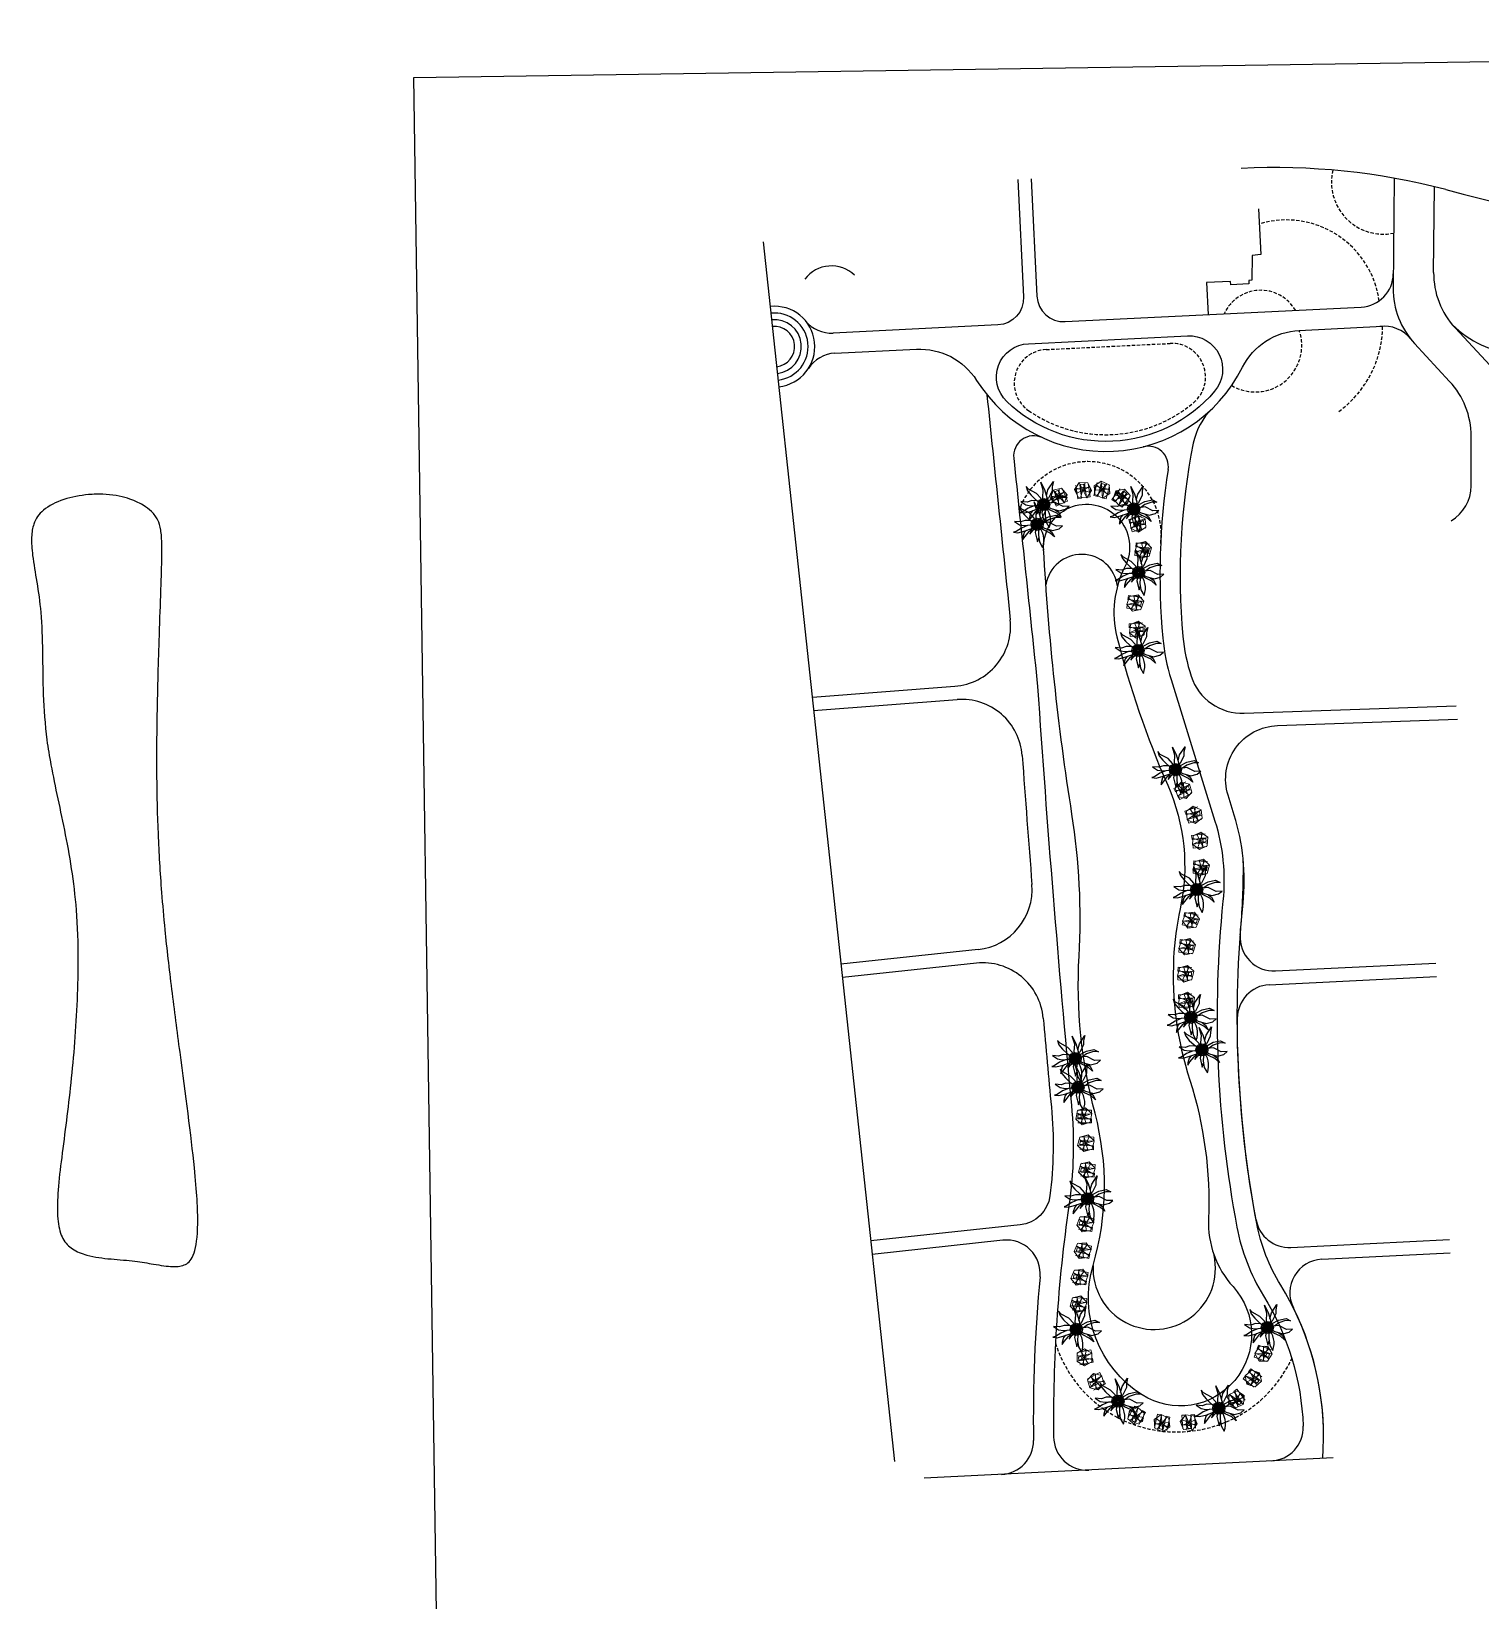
# Model space of a CAD drawing. Extents: x 309418 to 1212698, y 3438380 to 6877191.
# Drawn here: x 606148.9 to 606364.3, y 3439032.9 to 3439266.4 of the extents above; entities that cross this region are included whole.
import ezdxf

# ---------------------------------------------------------------- set-up
doc = ezdxf.new("R2010")
doc.units = 0
doc.header["$MEASUREMENT"] = 0
doc.set_wipeout_variables(frame=1)
doc.linetypes.add('DASHED', pattern=[0.75, 0.5, -0.25])
for name, color, linetype in [('CR-GL$0$CR-SW', 4, 'Continuous'), ('Draft _ Lines', 20, 'Continuous'), ('DRAFT LINES', 32, 'Continuous'), ('LA-FLOWERING-TREE', 221, 'Continuous'), ('LA-HARD-PAVE-HATCH-MARBLE-TYPE (PV - MT-BG-01-AN - RA- ∅ - 01)', 227, 'Continuous'), ('LA-HARD-PAVE-HATCH-WOOD-TYPE( PV - WO-DW-01-∅ - ∅-∅ - 04)', 17, 'Continuous'), ('LA-HARD-PAVE-LINE-01', 30, 'Continuous'), ('LA-PLNT-PALMS', 251, 'Continuous'), ('LA-PLNT-TREE-TRUNK', 52, 'Continuous'), ('LH-HARD', 9, 'Continuous'), ('U-GLMLAY-binded$0$LS-SITE-WATR', 152, 'Continuous')]:
    doc.layers.add(name, color=color, linetype=linetype)
doc.layers.add('HW-LA-SF-LOUNGE CHAIRS', color=215, linetype='Continuous', lineweight=0)
doc.layers.add('L-CON-SF-CABANA', color=215, linetype='Continuous', lineweight=0)
picture_1 = doc.add_image_def('image3.jpg', size_in_pixel=(7142, 4284))

# ---------------------------------------------------------------- blocks, each defined once
blk = doc.blocks.new('Lounge 1')
at = {"lineweight": 13, "extrusion": (0, 0, -1)}
blk.add_line((0.41, 1.44), (0.41, 0.86), dxfattribs=at)
blk.add_wipeout([(0.29, 0.86), (0.29, 0), (-0.29, 0), (-0.29, 0.86), (-0.41, 0.86), (-0.41, 1.44), (-0.29, 1.44), (-0.29, 2.03), (0.29, 2.03), (0.29, 1.44), (0.41, 1.44), (0.41, 0.86)])
for p, q in [((-0.29, 1.44), (-0.41, 1.44)), ((-0.41, 1.44), (-0.41, 0.86)), ((-0.29, 0.86), (-0.41, 0.86)), ((0.41, 1.44), (0.29, 1.44)), ((0.41, 0.86), (0.29, 0.86))]:
    blk.add_line(p, q, dxfattribs=at)
at = {"extrusion": (0, 0, -1)}
for p, q in [((-0.29, 2.03), (-0.29, 0)), ((0.29, 0), (-0.29, 0)), ((0.29, 2.03), (0.29, 0))]:
    blk.add_line(p, q, dxfattribs=at)
blk.add_lwpolyline([(0.29, 1.44), (-0.29, 1.44)])
blk = doc.blocks.new('umbrella')
blk.add_lwpolyline([(-0.33, 1.24), (-1.23, 0.33), (-0.9, -0.9), (0.34, -1.23), (1.24, -0.33), (0.91, 0.91)], close=True)
for points in [[(1.07, 0.29), (-1.06, -0.28)], [(0.33, -1.23), (-0.33, 1.23)]]:
    blk.add_lwpolyline(points)
at = {"layer": 'L-CON-SF-CABANA', "extrusion": (0, 0, -1)}
for p, q in [((-0.99, 0.57), (1, -0.57)), ((0.57, 1), (-0.57, -0.99))]:
    blk.add_line(p, q, dxfattribs=at)
blk = doc.blocks.new('LA-SIDE TABLE-0')
at = {"layer": 'HW-LA-SF-LOUNGE CHAIRS'}
blk.add_lwpolyline([(-0.16, 0.16), (0.16, -0.16), (-0.15, -0.48), (-0.48, -0.17)], close=True, dxfattribs=at)
blk = doc.blocks.new('*U681')
at = {"layer": 'HW-LA-SF-LOUNGE CHAIRS', "rotation": 171.0471371710375}
blk.add_blockref('Lounge 1', (-0.46, 1.24), dxfattribs=at)
blk.add_blockref('Lounge 1', (0.82, 1.04), dxfattribs=at)
at = {"rotation": 215.2574090101758}
blk.add_blockref('LA-SIDE TABLE-0', (-0.14, -0.86), dxfattribs=at)
at = {"layer": 'HW-LA-SF-LOUNGE CHAIRS', "rotation": 174.5561304488567}
blk.add_blockref('umbrella', (0, 0.01), dxfattribs=at)
blk = doc.blocks.new('*U684')
at = {"layer": 'HW-LA-SF-LOUNGE CHAIRS', "rotation": 155.8082027448398}
blk.add_blockref('Lounge 1', (-0.12, 1.32), dxfattribs=at)
blk.add_blockref('Lounge 1', (1.06, 0.79), dxfattribs=at)
at = {"rotation": 200.018474583978}
blk.add_blockref('LA-SIDE TABLE-0', (-0.36, -0.8), dxfattribs=at)
at = {"layer": 'HW-LA-SF-LOUNGE CHAIRS', "rotation": 159.3171960226589}
blk.add_blockref('umbrella', (0, 0.01), dxfattribs=at)
blk = doc.blocks.new('*U683')
at = {"layer": 'HW-LA-SF-LOUNGE CHAIRS', "rotation": 133.7596021968677}
blk.add_blockref('Lounge 1', (0.38, 1.27), dxfattribs=at)
blk.add_blockref('Lounge 1', (1.28, 0.33), dxfattribs=at)
at = {"rotation": 177.969874036006}
blk.add_blockref('LA-SIDE TABLE-0', (-0.63, -0.6), dxfattribs=at)
at = {"layer": 'HW-LA-SF-LOUNGE CHAIRS', "rotation": 137.2685954746869}
blk.add_blockref('umbrella', (0, 0.01), dxfattribs=at)
blk = doc.blocks.new('*U682')
at = {"layer": 'HW-LA-SF-LOUNGE CHAIRS', "rotation": 110.8060130416763}
blk.add_blockref('Lounge 1', (0.85, 1.02), dxfattribs=at)
blk.add_blockref('Lounge 1', (1.31, -0.2), dxfattribs=at)
at = {"rotation": 155.0162848808146}
blk.add_blockref('LA-SIDE TABLE-0', (-0.82, -0.31), dxfattribs=at)
at = {"layer": 'HW-LA-SF-LOUNGE CHAIRS', "rotation": 114.3150063194955}
blk.add_blockref('umbrella', (0, 0), dxfattribs=at)
blk = doc.blocks.new('*U685')
at = {"layer": 'HW-LA-SF-LOUNGE CHAIRS', "rotation": 73.62528984306702}
blk.add_blockref('Lounge 1', (1.29, 0.3), dxfattribs=at)
blk.add_blockref('Lounge 1', (0.93, -0.95), dxfattribs=at)
at = {"rotation": 117.8355616822053}
blk.add_blockref('LA-SIDE TABLE-0', (-0.84, 0.25), dxfattribs=at)
at = {"layer": 'HW-LA-SF-LOUNGE CHAIRS', "rotation": 77.13428312088617}
blk.add_blockref('umbrella', (0.01, 0), dxfattribs=at)
blk = doc.blocks.new('*U686')
at = {"layer": 'HW-LA-SF-LOUNGE CHAIRS', "rotation": 280.5064443856297}
blk.add_blockref('*U685', (-0.01, 0), dxfattribs=at)
blk = doc.blocks.new('*U687')
at = {"layer": 'LA-FLOWERING-TREE', "color": 0, "linetype": 'ByBlock', "lineweight": -2, "transparency": 16777216}
for p, rotation in [((606313.41, 3439193.15), 291.7488832494744), ((606313, 3439181.35), 268.2950349307133)]:
    blk.add_blockref('*U686', p, dxfattribs=dict(at, rotation=rotation))
for p, rotation in [((606314.18, 3439189.24), 270.5430547188944), ((606313.3, 3439177.37), 280.2391030991149)]:
    blk.add_blockref('*U686', p, dxfattribs=dict(at, rotation=rotation))
blk = doc.blocks.new('*U688')
at = {"layer": 'HW-LA-SF-LOUNGE CHAIRS', "rotation": 85.86538890203478}
blk.add_blockref('Lounge 1', (1.2, 0.57), dxfattribs=at)
blk.add_blockref('Lounge 1', (1.11, -0.73), dxfattribs=at)
at = {"rotation": 130.0756607411731}
blk.add_blockref('LA-SIDE TABLE-0', (-0.87, 0.07), dxfattribs=at)
at = {"layer": 'HW-LA-SF-LOUNGE CHAIRS', "rotation": 89.37438217985394}
blk.add_blockref('umbrella', (0.01, 0), dxfattribs=at)
blk = doc.blocks.new('*U689')
at = {"layer": 'HW-LA-SF-LOUNGE CHAIRS', "rotation": 273.4804268918264}
blk.add_blockref('*U688', (0.03, -0.12), dxfattribs=at)
blk = doc.blocks.new('*U690')
at = {"layer": 'LA-FLOWERING-TREE', "color": 0, "linetype": 'ByBlock', "lineweight": -2, "transparency": 16777216}
for p, rotation in [((606320.28, 3439153.57), 298.7749007432778), ((606321.43, 3439134.17), 259.0971759191321), ((606320.62, 3439126.22), 269.2178860892016), ((606320.74, 3439122.23), 274.2782411742364)]:
    blk.add_blockref('*U689', p, dxfattribs=dict(at, rotation=rotation))
for p, rotation in [((606321.87, 3439149.9), 288.1871041801107), ((606320.85, 3439130.22), 264.1575310041669)]:
    blk.add_blockref('*U689', p, dxfattribs=dict(at, rotation=rotation))
at = {"layer": 'LA-FLOWERING-TREE', "color": 0, "linetype": 'ByBlock', "lineweight": -2, "transparency": 16777216, "rotation": 277.5993076169436}
blk.add_blockref('*U689', (606322.76, 3439146.01), dxfattribs=at)
at = {"layer": 'LA-FLOWERING-TREE', "color": 0, "linetype": 'ByBlock', "lineweight": -2, "transparency": 16777216, "rotation": 267.0115110537765}
blk.add_blockref('*U689', (606322.92, 3439142.02), dxfattribs=at)
blk = doc.blocks.new('*U691')
at = {"layer": 'HW-LA-SF-LOUNGE CHAIRS', "rotation": 38.10677831770055}
blk.add_blockref('Lounge 1', (1.23, -0.51), dxfattribs=at)
blk.add_blockref('Lounge 1', (0.2, -1.31), dxfattribs=at)
at = {"rotation": 82.31705015683885}
blk.add_blockref('LA-SIDE TABLE-0', (-0.54, 0.69), dxfattribs=at)
at = {"layer": 'HW-LA-SF-LOUNGE CHAIRS', "rotation": 41.61577159551971}
blk.add_blockref('umbrella', (0.01, 0), dxfattribs=at)
blk = doc.blocks.new('*U692')
at = {"layer": 'HW-LA-SF-LOUNGE CHAIRS', "rotation": 316.3000636683344}
blk.add_blockref('*U691', (0, 0), dxfattribs=at)
blk = doc.blocks.new('*U693')
at = {"layer": 'LA-FLOWERING-TREE', "color": 0, "linetype": 'ByBlock', "lineweight": -2, "transparency": 16777216}
for p, rotation in [((606305.8, 3439096.97), 90.74476766010987), ((606304.55, 3439077.03), 90.519471445783), ((606332.07, 3439069.67), 255.9552639667697)]:
    blk.add_blockref('*U692', p, dxfattribs=dict(at, rotation=rotation))
for p, rotation in [((606305.66, 3439100.97), 93.25496402547375), ((606304.7, 3439081.03), 85.1490391311522), ((606330.55, 3439065.98), 239.3463765895353)]:
    blk.add_blockref('*U692', p, dxfattribs=dict(at, rotation=rotation))
for p, rotation in [((606305.35, 3439104.96), 95.76516039083735), ((606305.17, 3439085), 83.21417856401884), ((606328.05, 3439062.88), 222.7374892123009)]:
    blk.add_blockref('*U692', p, dxfattribs=dict(at, rotation=rotation))
for p, rotation in [((606305.56, 3439088.98), 85.72437492938256), ((606320.96, 3439059.41), 189.5197144578321)]:
    blk.add_blockref('*U692', p, dxfattribs=dict(at, rotation=rotation))
at = {"layer": 'LA-FLOWERING-TREE', "color": 0, "linetype": 'ByBlock', "lineweight": -2, "transparency": 16777216, "rotation": 172.9108270805978}
blk.add_blockref('*U692', (606316.98, 3439059.32), dxfattribs=at)
at = {"layer": 'LA-FLOWERING-TREE', "color": 0, "linetype": 'ByBlock', "lineweight": -2, "transparency": 16777216, "rotation": 156.3019397033634}
blk.add_blockref('*U692', (606313.13, 3439060.38), dxfattribs=at)
at = {"layer": 'LA-FLOWERING-TREE', "color": 0, "linetype": 'ByBlock', "lineweight": -2, "transparency": 16777216, "rotation": 123.0841649488946}
blk.add_blockref('*U692', (606307.12, 3439065.48), dxfattribs=at)
at = {"layer": 'LA-FLOWERING-TREE', "color": 0, "linetype": 'ByBlock', "lineweight": -2, "transparency": 16777216, "rotation": 106.4752775716602}
blk.add_blockref('*U692', (606305.45, 3439069.1), dxfattribs=at)
blk = doc.blocks.new('GH-B-LA-HD-FURN-Tree-Pit-140-C2')
blk.add_wipeout([(-0.29, 0.64), (-0.33, 0.62), (-0.37, 0.59), (-0.46, 0.52), (-0.51, 0.48), (-0.55, 0.44), (-0.57, 0.41), (-0.59, 0.37), (-0.61, 0.34), (-0.64, 0.28), (-0.66, 0.22), (-0.68, 0.15), (-0.69, 0.11), (-0.7, 0.05), (-0.7, 0.01), (-0.7, -0.02), (-0.7, -0.07), (-0.68, -0.15), (-0.66, -0.24), (-0.63, -0.3), (-0.61, -0.35), (-0.58, -0.4), (-0.52, -0.47), (-0.43, -0.55), (-0.38, -0.59), (-0.31, -0.63), (-0.19, -0.67), (-0.14, -0.69), (-0.03, -0.7), (0.03, -0.7), (0.16, -0.68), (0.23, -0.66), (0.29, -0.64), (0.41, -0.57), (0.47, -0.52), (0.52, -0.47), (0.57, -0.41), (0.61, -0.35), (0.66, -0.23), (0.68, -0.17), (0.7, -0.08), (0.7, 0.03), (0.67, 0.19), (0.65, 0.26), (0.62, 0.33), (0.58, 0.4), (0.53, 0.46), (0.47, 0.52), (0.41, 0.56), (0.34, 0.61), (0.28, 0.64), (0.23, 0.66), (0.18, 0.68), (0.14, 0.69), (0.1, 0.69), (0.05, 0.7), (0, 0.7), (-0.03, 0.7), (-0.07, 0.7), (-0.1, 0.69), (-0.12, 0.69), (-0.19, 0.67)])
at = {"linetype": 'Continuous', "ltscale": 7}
blk.add_circle((0, 0), 0.7, dxfattribs=at)
for centre, radius in [((0, 0), 0.7), ((-0.59, 0.01, 0), 0.0312), ((-0.53, 0.22, 0), 0.0751), ((-0.54, 0.34, 0), 0.0312), ((-0.48, 0.39, 0), 0.0312), ((-0.44, 0.12, 0), 0.0312), ((-0.39, 0.28, 0), 0.0744), ((-0.43, -0.01, 0), 0.0312), ((-0.38, 0.43, 0), 0.0489), ((-0.34, 0.54, 0), 0.0489), ((-0.32, 0.36, 0), 0.0312), ((-0.32, 0.19, 0), 0.0312), ((-0.22, 0.25, 0), 0.0751), ((-0.2, 0.44, 0), 0.0864), ((-0.24, 0.57, 0), 0.0312), ((-0.11, 0.62, 0), 0.0312), ((-0.07, 0.53, 0), 0.0489), ((-0.05, 0.39, 0), 0.0751), ((0.02, 0.56, 0), 0.0312), ((0.09, 0.49, 0), 0.0489), ((0.07, 0.4, 0), 0.0312), ((0.16, 0.33, 0), 0.0312), ((0.23, 0.42, 0), 0.0751), ((0.22, 0.24, 0), 0.0744), ((0.25, 0.56, 0), 0.0312), ((0.34, -0.05, 0), 0.0744), ((0.33, 0.52, 0), 0.0489), ((0.31, 0.19, 0), 0.0312), ((0.34, 0.1, 0), 0.0489), ((0.39, 0.28, 0), 0.0744), ((0.4, 0.43, 0), 0.0489), ((0.5, 0.1, 0), 0.0751), ((0.5, -0.07, 0), 0.0751), ((0.48, 0.35, 0), 0.0312), ((0.55, 0.25, 0), 0.0751), ((0.6, 0.14, 0), 0.0312), ((-0.66, -0.03, 0), 0.0312), ((-0.6, -0.14, 0), 0.0744), ((-0.52, -0.05, 0), 0.0312), ((-0.51, -0.18, 0), 0.0312), ((-0.51, -0.41, 0), 0.0312), ((-0.43, -0.17, 0), 0.0312), ((-0.41, -0.37, 0), 0.0489), ((-0.39, -0.27, 0), 0.0489), ((-0.33, -0.12, 0), 0.0744), ((-0.34, -0.44, 0), 0.0312), ((-0.29, -0.24, 0), 0.0489), ((-0.23, -0.36, 0), 0.0864), ((-0.25, -0.55, 0), 0.0751), ((-0.21, -0.16, 0), 0.0312), ((-0.17, -0.63, 0), 0.0312), ((-0.14, -0.5, 0), 0.0312), ((-0.11, -0.28, 0), 0.0489), ((-0.09, -0.56, 0), 0.0489), ((0.04, -0.57, 0), 0.0751), ((0.03, -0.32, 0), 0.0489), ((0.01, -0.47, 0), 0.0312), ((0.01, -0.67, 0), 0.0312), ((0.05, -0.4, 0), 0.0312), ((0.11, -0.24, 0), 0.0489), ((0.2, -0.38, 0), 0.0751), ((0.2, -0.56, 0), 0.0744), ((0.18, -0.17, 0), 0.0312), ((0.21, -0.25, 0), 0.0489), ((0.25, -0.16, 0), 0.0312), ((0.27, -0.48, 0), 0.0312), ((0.35, -0.26, 0), 0.0489), ((0.37, -0.37, 0), 0.0489), ((0.38, -0.15, 0), 0.0312), ((0.46, -0.26, 0), 0.0312), ((0.45, -0.45, 0), 0.0312), ((0.52, -0.18, 0), 0.0312)]:
    blk.add_circle(centre, radius)
for centre, radius, start, end in [((-0.74, 0.07, 0), 0.0751, 300.57, 48.1319), ((-0.67, 0.15, 0), 0.0312, 228.2509, 106.0031), ((-0.7, 0.26, 0), 0.0489, 338.9516, 340.5973), ((-0.62, 0.29, 0), 0.0312, 212.387, 96.9329), ((-0.53, 0.49, 0), 0.0744, 249.8969, 24.4462), ((-0.14, 0.71, 0), 0.0489, 225.1336, 337.319), ((0.05, 0.68, 0), 0.0744, 161.2962, 9.7321), ((0.23, 0.64, 0), 0.0312, 117.3619, 23.3792), ((0.49, 0.53, 0), 0.0312, 191.312, 263.5273), ((0.57, 0.44, 0), 0.0864, 143.8673, 290.7577), ((0.68, 0.07, 0), 0.0751, 82.3722, 288.9673), ((-0.68, -0.26, 0), 0.0489, 330.5544, 70.9052), ((-0.56, -0.31, 0), 0.0744, 243.0468, 174.7374), ((-0.57, -0.46, 0), 0.0312, 13.6332, 63.9215), ((-0.41, -0.52, 0), 0.0744, 297.5976, 166.1329), ((-0.35, -0.61, 0), 0.0312, 335.7961, 145.3358), ((-0.13, -0.73, 0), 0.0751, 29.1719, 131.3472), ((0.15, -0.71, 0), 0.0751, 33.568, 169.5874), ((0.36, -0.52, 0), 0.0744, 340.2974, 269.335), ((0.53, -0.55, 0), 0.0751, 97.2335, 170.6742), ((0.55, -0.36, 0), 0.0864, 29.6959, 262.8687), ((0.66, -0.08, 0), 0.0489, 40.7628, 304.861), ((0.67, -0.26, 0), 0.0489, 95.6985, 221.7485), ((0.66, -0.17, 0), 0.0312, 47.4763, 284.0739), ((0.73, -0.03, 0), 0.0312, 164.2255, 190.993)]:
    blk.add_arc(centre, radius, start, end)
blk = doc.blocks.new('P200')
blk.add_lwpolyline([(0, -0.1), (0, 0.1)])
blk = doc.blocks.new('COARSE GRAVEL')
blk.add_wipeout([(0.68, 0.59), (0.69, 0.57), (0.69, 0.57), (0.73, 0.53), (0.76, 0.48), (0.79, 0.42), (0.81, 0.39), (0.83, 0.35), (0.85, 0.3), (0.87, 0.24), (0.88, 0.17), (0.89, 0.11), (0.9, 0.04), (0.9, -0.02), (0.9, -0.07), (0.89, -0.12), (0.88, -0.19), (0.87, -0.24), (0.85, -0.3), (0.82, -0.37), (0.79, -0.43), (0.76, -0.49), (0.72, -0.54), (0.68, -0.59), (0.64, -0.63), (0.61, -0.67), (0.58, -0.69), (0.53, -0.73), (0.48, -0.76), (0.44, -0.78), (0.4, -0.8), (0.37, -0.82), (0.31, -0.85), (0.25, -0.86), (0.15, -0.89), (0.09, -0.9), (0.02, -0.9), (-0.06, -0.9), (-0.18, -0.88), (-0.24, -0.87), (-0.29, -0.85), (-0.36, -0.83), (-0.43, -0.79), (-0.46, -0.77), (-0.53, -0.73), (-0.57, -0.7), (-0.62, -0.66), (-0.68, -0.59), (-0.71, -0.55), (-0.75, -0.5), (-0.79, -0.43), (-0.83, -0.34), (-0.87, -0.25), (-0.89, -0.14), (-0.9, -0.04), (-0.9, 0.08), (-0.88, 0.19), (-0.86, 0.28), (-0.84, 0.33), (-0.81, 0.39), (-0.78, 0.45), (-0.74, 0.51), (-0.7, 0.56), (-0.65, 0.62), (-0.59, 0.68), (-0.49, 0.75), (-0.4, 0.81), (-0.33, 0.84), (-0.19, 0.88), (-0.11, 0.89), (0.01, 0.9), (0.09, 0.9), (0.2, 0.88), (0.25, 0.86), (0.35, 0.83), (0.41, 0.8), (0.42, 0.79), (0.47, 0.77), (0.49, 0.76), (0.52, 0.73), (0.56, 0.71), (0.62, 0.66), (0.65, 0.62)])
at = {"rotation": 45.00000000604048}
blk.add_blockref('GH-B-LA-HD-FURN-Tree-Pit-140-C2', (0, 0), dxfattribs=at)
at = {"layer": 'LA-HARD-PAVE-HATCH-WOOD-TYPE( PV - WO-DW-01-∅ - ∅-∅ - 04)'}
blk.add_circle((0, 0), 0.9, dxfattribs=at)
at = {"layer": 'LA-HARD-PAVE-LINE-01'}
blk.add_circle((0, 0), 0.7, dxfattribs=at)
at = {"layer": 'LA-HARD-PAVE-HATCH-WOOD-TYPE( PV - WO-DW-01-∅ - ∅-∅ - 04)'}
for p, rotation in [((-0.8, 0.01), 269.0493109383438), ((-0.64, 0.48), 233.239448750675), ((-0.24, 0.76), 197.4295865630063), ((0.25, 0.76), 161.6197243753375), ((0.65, 0.47), 125.8098621876688), ((-0.66, -0.46), 304.8591731260126), ((-0.26, -0.75), 340.6690353136814), ((0.23, -0.77), 16.47889750135008), ((0.63, -0.49), 52.28875968901892), ((0.8, -0.03), 88.09862187668766)]:
    blk.add_blockref('P200', p, dxfattribs=dict(at, rotation=rotation))
blk = doc.blocks.new('GH-B-LA-PL-PALM')
for p, q in [((-1.52, 2.96), (-2.17, 3.08)), ((-2.17, 3.08), (-1.58, 2.41)), ((-1.58, 2.41), (-1.32, 1.14)), ((-0.72, 2.37), (-1.52, 2.96)), ((-0.23, 1.23), (-0.72, 2.37)), ((-2.81, 1.3), (-2.97, 2.05)), ((-2.97, 2.05), (-2.51, 1.47)), ((-1.93, 0.6), (-2.81, 1.3)), ((-2.51, 1.47), (-1.59, 0.88)), ((-0.95, 0.18), (-1.93, 0.6)), ((-1.59, 0.88), (-0.85, 0.68)), ((-1.32, 1.14), (-0.65, 0.5)), ((-0.95, 0.18), (-0.12, 0.02)), ((-0.65, 0.5), (-0.1, 0.08)), ((-0.02, 0.12), (-0.23, 1.23)), ((-0.58, -0.03), (-1.17, -0.04)), ((0.21, -1.18), (0.66, -1.76)), ((0.66, -1.76), (1.27, -2.16)), ((1.27, -2.16), (1.78, -2.91))]:
    blk.add_line(p, q)
for points in [[(-0.45, 1.81), (-0.5, 2.44), (-0.17, 3.19), (-0.21, 2.32), (0.03, 1.27), (0.11, 0.61)], [(0.07, 0.1), (0.54, 0.73), (1.15, 1.18), (1.81, 1.9), (2.16, 2.78)], [(-0.09, -0.09), (-0.72, -0.77), (-1.64, -1.41), (-2.33, -2.43), (-1.83, -1.32), (-1.13, -0.32), (-0.48, 0.02), (-0.12, 0.01)], [(0.11, 0.05), (1.13, 0.55), (1.98, 1.67), (1.39, 1.44)], [(0.48, -0.06), (1.07, -0.17), (1.8, 0.07), (1.06, 0.08), (0.46, 0.22)], [(-1.27, -0.52), (-2.1, -0.89), (-3.56, -1.03), (-2.85, -0.69), (-2.36, -0.31), (-1.17, -0.04)], [(-0.06, -0.11), (-0.46, -0.92), (-0.6, -1.89), (-0.36, -3.18), (-0.44, -3.73), (-0.09, -3.17), (0.08, -2.35), (0.16, -1.36), (0.01, -0.12)], [(0.09, -0.09), (1.02, -1), (1.88, -1.46), (2.77, -1.75), (3.11, -1.98), (2.76, -1.44), (1.87, -0.8), (1.08, -0.3), (0.55, -0.09), (0.12, -0.02)], [(1.78, -2.91), (1.7, -2.02), (1.33, -1.39), (0.68, -0.7)], [(1.68, -0.7), (2.16, -0.71), (2.84, -0.43), (3.08, -0.23), (2.52, -0.26), (1.55, -0.26), (0.97, -0.19)]]:
    blk.add_lwpolyline(points)
blk.add_arc((3.17, -0.24), 3.18, 108.5551, 173.4273)
at = {"layer": 'LA-PLNT-TREE-TRUNK'}
blk.add_circle((0, 0), 0.131, dxfattribs=at)

msp = doc.modelspace()

# ---------------------------------------------------------------- linework, layer by layer
at = {"layer": 'CR-GL$0$CR-SW'}
for p, q in [((606257.67967, 3439235.05202), (606277.18217, 3439053.63252)), ((606342.41166, 3439054.16535), (606281.58753, 3439051.12636))]:
    msp.add_line(p, q, dxfattribs=at)
at = {"layer": 'CR-GL$0$CR-SW', "ltscale": 8}
for centre, radius, start, end in [((606333.76613, 3439145.60455), 100.5, 75.3664608, 92.8607501), ((606501.13734, 3439786.61402), 562, 255.3664608, 272.7634676)]:
    msp.add_arc(centre, radius, start, end, dxfattribs=at)
at = {"layer": 'Draft _ Lines', "color": 114, "linetype": 'DASHED', "true_color": 0x139b48}
for points in [[(606351.41582, 3439236.36026, -0.547523125), (606342.37731, 3439245.73496, 7.613304211)], [(606331.50272, 3439237.749, -0.458214189), (606349.26727, 3439226.29024, -0.407571805)], [(606349.77867, 3439222.50439, -0.237675114), (606343.27851, 3439209.83666)]]:
    msp.add_lwpolyline(points, format="xyb", dxfattribs=at)
at = {"layer": 'Draft _ Lines', "color": 114, "linetype": 'DASHED', "true_color": 0x139b48, "elevation": 0}
for points in [[(606336.80616, 3439224.88, 0.609366956), (606326.21127, 3439224.35674)], [(606327.33673, 3439213.68753, 0.696988357), (606337.38846, 3439221.89531, 0.766252222)], [(606295.72937, 3439195.17312, -0.892536772), (606316.77513, 3439190.19593, -4.136201883)], [(606301.12951, 3439071.23349, 0.685539908), (606336.27527, 3439068.96882, 4458465353.108078957)]]:
    msp.add_lwpolyline(points, format="xyb", dxfattribs=at)
msp.add_lwpolyline([(606321.66473, 3439211.13207, -0.337350834), (606297.16629, 3439209.92775, -0.718019046), (606299.75062, 3439219.04387), (606318.19874, 3439219.95075, -0.718019047)], format="xyb", close=True, dxfattribs=at)
at = {"layer": 'DRAFT LINES', "color": 4}
msp.add_lwpolyline([(606299.38232, 3439189.18244, -1.316083494), (606311.46199, 3439186.73966, 0.180960172), (606310.27905, 3439176.29308, 0.042161548), (606317.81744, 3439154.25331, -0.158180807), (606319.66754, 3439135.82761, 0.041564839), (606318.70353, 3439128.48858, 0.089731606), (606321.10124, 3439110.35451, -0.088417467), (606323.88602, 3439089.70747, 0.197360576), (606327.52985, 3439079.64412, -0.873171788), (606314.00985, 3439063.54272, -0.33465979), (606306.72256, 3439082.80681, 0.136501458), (606307.01495, 3439105.44343, -0.078752022), (606304.64396, 3439128.785, 0.0530472), (606303.58545, 3439149.91784, -0.024823462), (606299.37159, 3439189.37062, -0.029558873)], format="xyb", dxfattribs=at)
at = {"layer": 'LA-FLOWERING-TREE'}
for points in [[(606295.52159, 3439244.31942), (606296.38247, 3439226.88844, -0.414213562), (606292.58464, 3439222.696), (606268.08264, 3439221.4859)], [(606297.51916, 3439244.41807), (606298.38003, 3439226.98709, 0.414213562), (606302.57247, 3439223.18927), (606346.60632, 3439225.364)], [(606310.34774, 3439183.84233, 0.870406542), (606299.71011, 3439184.04207, 2.256257063)], [(606340.96494, 3439058.99712, 0.129786736), (606334.6178, 3439079.86289, -0.09201158), (606331.05527, 3439089.05011, -0.072001146), (606329.02171, 3439136.69144, 0.100761636), (606327.7105, 3439149.79285), (606326.79544, 3439152.74474, -0.494333627), (606334.15699, 3439163.10855), (606360.89339, 3439164.04403)]]:
    msp.add_lwpolyline(points, format="xyb", dxfattribs=at)
for points in [[(606331.33182, 3439239.99469), (606331.67291, 3439233.17037), (606330.38603, 3439233.0474), (606330.32104, 3439229.33953), (606329.8716, 3439229.31706), (606329.89656, 3439228.81769), (606327.19993, 3439228.68291), (606327.17497, 3439229.18228), (606323.57946, 3439229.00257), (606323.81475, 3439224.23838)], [(606264.99114, 3439167.32491), (606286.15349, 3439168.94517)], [(606265.14382, 3439165.33075), (606286.52086, 3439166.96745)]]:
    msp.add_lwpolyline(points, dxfattribs=at)
at = {"layer": 'LA-FLOWERING-TREE', "elevation": 0}
for points in [[(606268.34359, 3439218.49513), (606280.4624, 3439219.09365, -0.270269016), (606289.40534, 3439214.45402, 0.583018241), (606328.94547, 3439216.40001, -0.270238202), (606337.38846, 3439221.89531), (606349.77867, 3439222.50439)], [(606290.93604, 3439212.31926, 0.000398617), (606294.41737, 3439178.85737)], [(606321.62592, 3439205.09643, 0.072860368), (606320.08399, 3439176.37522, 0.072860368)], [(606294.92675, 3439202.89891, 0.000404915), (606298.47876, 3439168.91489, 0.006722682), (606303.50776, 3439106.63184, -0.059613654), (606303.13249, 3439091.6671, 0.039019317), (606300.85453, 3439057.28585)], [(606320.08396, 3439176.37547, 0.05631639), (606321.31426, 3439170.43867, 0.333865276), (606329.19576, 3439164.93619), (606360.71228, 3439166.03892)], [(606296.18495, 3439158.63635, 0.002066584), (606297.63763, 3439139.45729, 0.002066584)], [(606328.60929, 3439131.95207, -0.002388783), (606328.73207, 3439133.53756, 0.023519917), (606329.06141, 3439142.93455, 0.023519917)], [(606299.30992, 3439119.59934, 0.001429476), (606300.52101, 3439106.35021, -0.055113649), (606300.30869, 3439093.1647, -0.347417987), (606295.88288, 3439088.82275), (606273.65609, 3439086.43339)], [(606330.95969, 3439089.56125, -0.045324745), (606328.17234, 3439119.54326)], [(606298.84301, 3439081.09279, 0.027180291), (606297.861, 3439056.76589)], [(606340.86509, 3439054.08808, 0.13597565), (606336.50169, 3439076.47978, 0.13597565)]]:
    msp.add_lwpolyline(points, format="xyb", dxfattribs=at)
msp.add_lwpolyline([(606324.79664, 3439212.84056, -0.432276767), (606293.8819, 3439211.32083, -0.65715574), (606297.10599, 3439219.91507), (606320.74516, 3439221.07714, -0.65715572)], format="xyb", close=True, dxfattribs=at)
for points in [[(606289.62817, 3439129.79202), (606269.23078, 3439127.59931)], [(606289.38303, 3439127.75415), (606269.44454, 3439125.61077)], [(606332.92347, 3439124.54763), (606357.77884, 3439125.78625)], [(606333.845, 3439126.59604), (606357.6793, 3439127.78377)], [(606293.33099, 3439086.5369), (606273.86986, 3439084.44484)], [(606336.1248, 3439085.47877), (606359.72886, 3439086.65503)], [(606340.72698, 3439083.70563), (606359.82841, 3439084.6575)]]:
    msp.add_lwpolyline(points, dxfattribs=at)
at = {"layer": 'LA-FLOWERING-TREE'}
for centre, radius, start, end in [((606267.836, 3439226.47981), 5, 46.729795, 142.3968051), ((606346.35968, 3439230.35792), 5, 272.8274073, 359.466191), ((606259.35412, 3439219.47569), 6, 276.1357011, 96.1357011), ((606259.35412, 3439219.47569), 5, 276.1357011, 96.1357011), ((606259.35412, 3439219.47569), 4, 276.1357011, 96.1357011), ((606259.35412, 3439219.47569), 3, 276.1357011, 96.1357011), ((606267.836, 3439226.47981), 5, 219.5490388, 272.8274073), ((606350.02417, 3439217.51043), 5, 38.4421103, 97.5825944), ((606370.68391, 3439233.39545), 15, 225.44157, 265.3270812), ((606268.59023, 3439213.50122), 5, 92.8274073, 147.1027686), ((606331.42838, 3439203.11857, 0), 10, 134.1383045, 168.592488), ((606297.91075, 3439203.20836, 0), 3, 65.4086772, 185.9204912), ((606314.91765, 3439201.65417, 0), 3, 351.1533538, 104.1482971), ((606285.46643, 3439177.91891, 0), 9, 274.3782247, 5.9852851), ((606287.20792, 3439157.99371, 0), 9, 4.0946815, 94.3782247), ((606288.66622, 3439138.74047, 0), 9, 276.1357011, 4.568307), ((606333.59615, 3439131.58984, 0), 5, 175.8454965, 272.8528523), ((606290.34498, 3439118.8057, 0), 9, 5.0590279, 96.1357011), ((606333.17233, 3439119.55383, 0), 5, 92.8528523, 180.1210976), ((606335.87594, 3439090.47257, 0), 5, 190.5016595, 272.8528523), ((606293.86541, 3439081.56555, 0), 5, 354.5745157, 96.1357011), ((606340.97583, 3439078.71182, 0), 5, 92.8528523, 206.5135413), ((606332.97046, 3439058.69987, 0), 5, 272.8603236, 2.1293875), ((606292.86149, 3439056.69589, 0), 5, 272.8603236, 0.8022461), ((606305.85418, 3439057.34505, 0), 5, 180.678381, 272.8610581)]:
    msp.add_arc(centre, radius, start, end, dxfattribs=at)
at = {"layer": 'LH-HARD'}
for p, q in [((606357.36169, 3439230.52162), (606357.48043, 3439243.26664)), ((606365.74446, 3439216.66176), (606360.56209, 3439222.25039)), ((606362.94538, 3439198.76488), (606362.94538, 3439206.14855))]:
    msp.add_line(p, q, dxfattribs=at)
msp.add_lwpolyline([(606351.49193, 3439244.529), (606351.33972, 3439228.19153, 0.191545929), (606354.54012, 3439219.9203), (606359.74446, 3439214.30797)], format="xyb", dxfattribs=at)
for centre, radius, start, end in [((606369.36117, 3439230.40982), 12, 179.466191, 222.8399184), ((606350.94538, 3439206.14855), 12, 0, 42.8399184), ((606356.94538, 3439198.76488), 6, 300.1048855, 0)]:
    msp.add_arc(centre, radius, start, end, dxfattribs=at)
at = {"layer": 'U-GLMLAY-binded$0$LS-SITE-WATR'}
msp.add_open_spline([(606153.56213, 3439086.78052), (606153.19839, 3439087.44573), (606152.96116, 3439088.30105), (606152.7153, 3439090.38032), (606152.70622, 3439091.60076), (606152.85362, 3439094.36432), (606153.00946, 3439095.90752), (606153.40919, 3439099.26507), (606153.65179, 3439101.07578), (606154.12536, 3439104.74885), (606154.35303, 3439106.58837), (606154.77958, 3439110.43288), (606154.97995, 3439112.43535), (606155.50326, 3439118.58078), (606155.74844, 3439122.86161), (606155.80838, 3439129.70153), (606155.74845, 3439132.31388), (606155.43197, 3439136.9878), (606155.19779, 3439139.06777), (606154.61806, 3439143.06689), (606154.27353, 3439144.98822), (606153.18115, 3439150.55208), (606152.37497, 3439153.99465), (606151.53434, 3439158.52064), (606151.33022, 3439159.75277), (606150.86637, 3439163.27893), (606150.7181, 3439165.53034), (606150.47788, 3439172.07777), (606150.59303, 3439176.16608), (606149.98662, 3439183.08186), (606149.35376, 3439185.9686), (606148.93266, 3439189.38978), (606148.86641, 3439190.30425), (606148.92354, 3439191.85525), (606149.02602, 3439192.51019), (606149.36345, 3439193.48998), (606149.5494, 3439193.8537), (606150.03196, 3439194.53263), (606150.32609, 3439194.84642), (606151.45999, 3439195.808), (606152.50609, 3439196.33993), (606154.83264, 3439197.11037), (606156.11108, 3439197.34975), (606158.09025, 3439197.51793), (606158.81005, 3439197.53462), (606160.87026, 3439197.45973), (606162.10211, 3439197.24074), (606164.05222, 3439196.63298), (606164.82251, 3439196.28027), (606165.94892, 3439195.58888), (606166.36064, 3439195.27098), (606166.91304, 3439194.74075), (606167.09665, 3439194.53628), (606167.41042, 3439194.12138), (606167.54222, 3439193.90875), (606167.85423, 3439193.26937), (606167.99712, 3439192.79912), (606168.19397, 3439191.59249), (606168.24615, 3439190.85821), (606168.2764, 3439189.25772), (606168.27001, 3439188.47071), (606168.23607, 3439186.85663), (606168.21368, 3439186.07743), (606168.15992, 3439184.35599), (606168.12835, 3439183.41688), (606168.02481, 3439180.4014), (606167.944, 3439178.12689), (606167.7474, 3439172.02627), (606167.6343, 3439167.99243), (606167.55198, 3439162.51668), (606167.53704, 3439161.11685), (606167.52311, 3439158.32762), (606167.52419, 3439156.93498), (606167.5584, 3439152.73254), (606167.62255, 3439149.89822), (606167.86298, 3439144.17463), (606168.03248, 3439141.29826), (606168.40924, 3439136.47174), (606168.57167, 3439134.63227), (606168.89886, 3439131.32152), (606169.05171, 3439129.88201), (606169.38663, 3439126.92164), (606169.56782, 3439125.4039), (606170.13817, 3439120.78604), (606170.5541, 3439117.62124), (606171.79345, 3439108.25411), (606172.60846, 3439102.17773), (606173.27968, 3439095.58211), (606173.41472, 3439094.00944), (606173.57927, 3439091.25544), (606173.61106, 3439090.06506), (606173.57346, 3439086.98325), (606173.36713, 3439085.58125), (606172.88405, 3439084.15026), (606172.68562, 3439083.78773), (606172.2603, 3439083.25451), (606172.03428, 3439083.07977), (606171.52367, 3439082.81954), (606171.23368, 3439082.73399), (606170.59656, 3439082.63016), (606170.24739, 3439082.61371), (606169.06103, 3439082.65242), (606168.11116, 3439082.80802), (606166.1821, 3439083.13579), (606165.27155, 3439083.2926), (606163.71687, 3439083.49145), (606163.13539, 3439083.55058), (606161.94179, 3439083.65283), (606161.32978, 3439083.69894), (606159.47743, 3439083.86707), (606158.23657, 3439084.01989), (606156.33064, 3439084.53998), (606155.60283, 3439084.83653), (606154.40008, 3439085.63719), (606153.9171, 3439086.13137), (606153.56213, 3439086.78052)], degree=3, knots=[0, 0, 0, 0, 0.228038684, 0.228038684, 0.456077368, 0.456077368, 0.684116052, 0.684116052, 0.909199093, 0.909199093, 1.109951176, 1.109951176, 1.310703258, 1.310703258, 1.712207424, 1.712207424, 1.965778827, 1.965778827, 2.184549955, 2.184549955, 2.403321083, 2.403321083, 2.840863339, 2.840863339, 3.009390482, 3.009390482, 3.331107107, 3.331107107, 3.974540359, 3.974540359, 4.513379128, 4.513379128, 4.732875882, 4.732875882, 4.927414379, 4.927414379, 5.063129888, 5.063129888, 5.198845397, 5.198845397, 5.515726478, 5.515726478, 5.83260756, 5.83260756, 6.017863729, 6.017863729, 6.392828228, 6.392828228, 6.702568033, 6.702568033, 6.930709332, 6.930709332, 7.070859804, 7.070859804, 7.211010276, 7.211010276, 7.457124612, 7.457124612, 7.703238947, 7.703238947, 7.88776481, 7.88776481, 8.030769643, 8.030769643, 8.173774476, 8.173774476, 8.459784141, 8.459784141, 8.888582611, 8.888582611, 9.035225856, 9.035225856, 9.181869102, 9.181869102, 9.475155592, 9.475155592, 9.751298261, 9.751298261, 9.912902058, 9.912902058, 10.031314987, 10.031314987, 10.149727915, 10.149727915, 10.386553771, 10.386553771, 10.860205483, 10.860205483, 11.028196773, 11.028196773, 11.196188062, 11.196188062, 11.532170641, 11.532170641, 11.713812914, 11.713812914, 11.895455187, 11.895455187, 12.07709746, 12.07709746, 12.258739734, 12.258739734, 12.63968407, 12.63968407, 12.923651378, 12.923651378, 13.078915132, 13.078915132, 13.234178885, 13.234178885, 13.548836964, 13.548836964, 13.777464789, 13.777464789, 14, 14, 14, 14], dxfattribs=at)

# ---------------------------------------------------------------- pictures from other files: only their frames are drawn
at = {"layer": 'LA-FLOWERING-TREE'}
image = msp.add_image(picture_1, insert=(606209.84417, 3438978.84791, 24.98381), size_in_units=(467.97699, 280.70756), rotation=0.8380648, dxfattribs=dict(at, fade=91))
image.dxf.flags = 7

# ---------------------------------------------------------------- next in the draw order: block references
at = {"layer": 'HW-LA-SF-LOUNGE CHAIRS', "rotation": 212.2553276351042}
msp.add_blockref('*U681', (606301.62106, 3439197.18923), dxfattribs=at)
at = {"layer": 'LA-FLOWERING-TREE'}
for name in ['*U690', '*U693']:
    msp.add_blockref(name, (0, 0), dxfattribs=at)

# ---------------------------------------------------------------- next in the draw order: linework, layer by layer
msp.add_lwpolyline([(606306.72256, 3439082.80681, 1.141214765), (606324.71488, 3439084.31622, -0.306163623)], format="xyb", dxfattribs=at)

# ---------------------------------------------------------------- next in the draw order: block references
at = {"layer": 'HW-LA-SF-LOUNGE CHAIRS', "rotation": 212.2553276351042}
msp.add_blockref('*U684', (606305.21003, 3439198.13136), dxfattribs=at)
at = {"layer": 'LA-HARD-PAVE-HATCH-MARBLE-TYPE (PV - MT-BG-01-AN - RA- ∅ - 01)', "rotation": 6.135701135505339}
for p in [(606299.38932, 3439195.97497), (606318.96443, 3439156.54683), (606322.13863, 3439138.72712), (606321.25153, 3439119.70165), (606304.48329, 3439109.29599), (606305.89613, 3439092.71384), (606304.22784, 3439073.28689), (606332.63868, 3439073.54723), (606310.43195, 3439062.60128), (606325.41675, 3439061.54607)]:
    msp.add_blockref('COARSE GRAVEL', p, dxfattribs=at)

# ---------------------------------------------------------------- next in the draw order: block references
at = {"layer": 'HW-LA-SF-LOUNGE CHAIRS', "rotation": 212.2553276351042}
msp.add_blockref('*U683', (606308.03772, 3439198.20381), dxfattribs=at)
at = {"layer": 'LA-PLNT-PALMS', "rotation": 231.1357011280185}
for p in [(606299.38932, 3439195.97497), (606318.96443, 3439156.54683), (606322.13863, 3439138.72712), (606321.25153, 3439119.70165), (606304.48329, 3439109.29599), (606305.89613, 3439092.71384), (606304.22784, 3439073.28689), (606332.63868, 3439073.54723), (606310.43195, 3439062.60128), (606325.41675, 3439061.54607)]:
    msp.add_blockref('GH-B-LA-PL-PALM', p, dxfattribs=at)

# ---------------------------------------------------------------- next in the draw order: block references
at = {"layer": 'HW-LA-SF-LOUNGE CHAIRS', "rotation": 212.2553276351042}
msp.add_blockref('*U682', (606310.97457, 3439197.0765), dxfattribs=at)
at = {"layer": 'LA-HARD-PAVE-HATCH-MARBLE-TYPE (PV - MT-BG-01-AN - RA- ∅ - 01)', "rotation": 6.135701135505339}
for p in [(606298.40101, 3439193.04009), (606304.0611, 3439113.56274), (606322.91168, 3439114.85715)]:
    msp.add_blockref('COARSE GRAVEL', p, dxfattribs=at)

# ---------------------------------------------------------------- next in the draw order: block references
at = {"layer": 'LA-FLOWERING-TREE'}
msp.add_blockref('*U687', (0, 0), dxfattribs=at)
at = {"layer": 'LA-PLNT-PALMS', "rotation": 231.1357011280185}
for p in [(606298.40101, 3439193.04009), (606304.0611, 3439113.56274), (606322.91168, 3439114.85715)]:
    msp.add_blockref('GH-B-LA-PL-PALM', p, dxfattribs=at)

# ---------------------------------------------------------------- next in the draw order: linework, layer by layer
at = {"layer": 'LA-FLOWERING-TREE', "elevation": 0}
msp.add_lwpolyline([(606317.88196, 3439201.1928, 0.061635208), (606317.0966, 3439176.10038, 0.052239717), (606318.3154, 3439169.96863), (606324.84501, 3439148.90458, -0.100761636), (606326.03703, 3439136.99421, 0.072001146), (606328.10724, 3439088.4941, 0.09201158), (606332.06562, 3439078.28607, -0.129786736), (606337.96701, 3439058.88566)], format="xyb", dxfattribs=at)

# ---------------------------------------------------------------- next in the draw order: block references
at = {"layer": 'LA-HARD-PAVE-HATCH-MARBLE-TYPE (PV - MT-BG-01-AN - RA- ∅ - 01)', "rotation": 6.135701135505339}
for p in [(606312.76177, 3439195.32184), (606313.50295, 3439185.87721), (606313.41207, 3439174.26686)]:
    msp.add_blockref('COARSE GRAVEL', p, dxfattribs=at)

# ---------------------------------------------------------------- next in the draw order: block references
at = {"layer": 'LA-PLNT-PALMS', "rotation": 231.1357011280185}
for p in [(606312.76177, 3439195.32184), (606313.50295, 3439185.87721), (606313.41207, 3439174.26686)]:
    msp.add_blockref('GH-B-LA-PL-PALM', p, dxfattribs=at)

doc.saveas('drawing.dxf')
